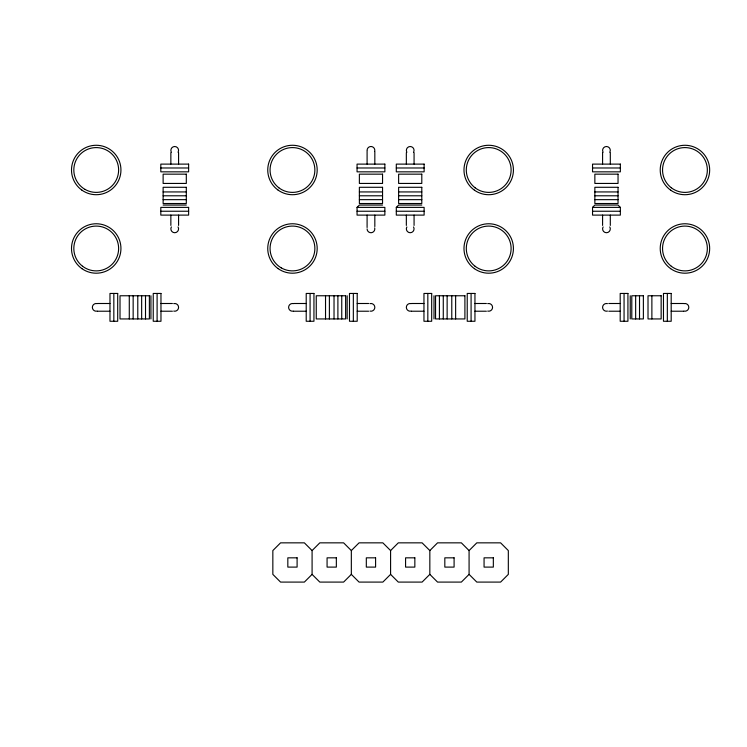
<?xml version="1.0" encoding="UTF-8"?>
<svg xmlns="http://www.w3.org/2000/svg" width="747" height="747" viewBox="0 0 747 747"><rect width="100%" height="100%" fill="white"/><g stroke="black" fill="none" stroke-linecap="round" stroke-linejoin="round"><path stroke-width="1.12" d="M357.057 207.386L384.864 207.386L384.864 215.108L357.057 215.108L357.057 207.386L359.372 205.061L382.548 205.061M396.302 207.386L424.119 207.386L424.119 215.108L396.302 215.108L396.302 207.386L398.618 205.061L421.794 205.061M592.539 207.386L594.855 205.061L618.04 205.061L620.355 207.386L620.355 215.108L592.539 215.108L592.539 207.386L620.355 207.386M312.087 550.567L304.365 542.845L280.564 542.845L272.842 550.567L272.842 574.368L280.564 582.09L304.365 582.09L312.087 574.368L312.087 550.567L319.809 542.845L343.611 542.845L351.333 550.567L351.333 574.368L359.064 582.09L382.856 582.09L390.588 574.368L390.588 550.567L382.856 542.845L359.064 542.845L351.333 550.567M351.333 574.368L343.611 582.09L319.809 582.09L312.087 574.368M390.588 550.567L398.31 542.845L422.102 542.845L429.833 550.567L429.833 574.368L422.102 582.09L398.31 582.09L390.588 574.368M429.833 550.567L437.555 542.845L461.357 542.845L469.079 550.567L469.079 574.368L461.357 582.09L437.555 582.09L429.833 574.368M469.079 550.567L476.81 542.845L500.602 542.845L508.324 550.567L508.324 574.368L500.602 582.09L476.81 582.09L469.079 574.368M160.81 167.982L188.627 167.982M357.057 167.982L384.864 167.982M396.302 167.982L424.119 167.982M592.539 167.982L620.355 167.982M163.126 191.932L186.311 191.932M359.372 191.932L382.548 191.932M398.618 191.932L421.794 191.932M594.855 191.932L618.04 191.932M163.126 195.789L186.311 195.789M359.372 195.789L382.548 195.789M398.618 195.789L421.794 195.789M594.855 195.789L618.04 195.789M163.126 199.654L186.311 199.654M359.372 199.654L382.548 199.654M398.618 199.654L421.794 199.654M594.855 199.654L618.04 199.654M163.126 205.061L186.311 205.061M160.81 211.242L188.627 211.242M357.057 211.242L384.864 211.242M396.302 211.242L424.119 211.242M592.539 211.242L620.355 211.242M97.577 303.497L109.977 303.497M160.969 303.497L172.398 303.497M293.823 303.497L306.214 303.497M357.206 303.497L368.644 303.497M411.569 303.497L423.96 303.497M474.952 303.497L486.39 303.497M608.768 303.497L620.197 303.497M671.189 303.497L683.589 303.497M97.577 311.219L109.977 311.219M160.969 311.219L172.398 311.219M293.823 311.219L306.214 311.219M357.206 311.219L368.644 311.219M411.569 311.219L423.96 311.219M474.952 311.219L486.39 311.219M608.768 311.219L620.197 311.219M671.189 311.219L683.589 311.219M667.332 293.45L667.332 321.266M651.879 295.765L651.879 318.941M639.516 295.765L639.516 318.941M635.65 295.765L635.65 318.941M630.244 295.765L630.244 318.941M624.062 293.45L624.062 321.266M610.308 152.677L610.308 164.116M610.308 215.108L610.308 225.426M602.586 152.677L602.586 164.116M602.586 215.108L602.586 225.426M471.086 293.45L471.086 321.266M455.633 295.765L455.633 318.941M451.776 295.765L451.776 318.941M447.136 295.765L447.136 318.941M443.279 295.765L443.279 318.941M439.413 295.765L439.413 318.941M434.007 295.765L434.007 318.941M427.826 293.45L427.826 321.266M414.071 152.677L414.071 164.116M414.071 215.108L414.071 225.426M406.34 152.677L406.34 164.116M406.34 215.108L406.34 225.426M374.826 151.725L374.826 164.116M374.826 215.108L374.826 226.546M367.094 150.987L367.094 164.116M367.094 215.108L367.094 227.499M353.34 293.45L353.34 321.266M347.159 295.765L347.159 318.941M341.752 295.765L341.752 318.941M337.896 295.765L337.896 318.941M334.03 295.765L334.03 318.941M329.39 295.765L329.39 318.941M325.533 295.765L325.533 318.941M310.08 293.45L310.08 321.266M178.58 152.677L178.58 164.116M178.58 215.108L178.58 225.426M170.858 152.677L170.858 164.116M170.858 215.108L170.858 225.426M157.103 293.45L157.103 321.266M150.922 295.765L150.922 318.941M145.516 295.765L145.516 318.941M141.65 295.765L141.65 318.941M137.784 295.765L137.784 318.941M133.153 295.765L133.153 318.941M129.287 295.765L129.287 318.941M113.833 293.45L113.833 321.266M173.715 303.627A3.866 3.866 0 0 1 178.58 307.353A3.866 3.866 0 0 1 173.715 311.088M97.222 311.088A3.866 3.866 0 0 1 92.357 307.353A3.866 3.866 0 0 1 97.222 303.627M369.961 303.627A3.866 3.866 0 0 1 374.826 307.353A3.866 3.866 0 0 1 369.961 311.088M293.459 311.088A3.866 3.866 0 0 1 288.603 307.353A3.866 3.866 0 0 1 293.459 303.627M411.205 311.088A3.866 3.866 0 0 1 406.34 307.353A3.866 3.866 0 0 1 411.205 303.627M487.707 303.627A3.866 3.866 0 0 1 492.562 307.353A3.866 3.866 0 0 1 487.707 311.088M607.451 311.088A3.866 3.866 0 0 1 602.586 307.353A3.866 3.866 0 0 1 607.451 303.627M683.944 303.627A3.866 3.866 0 0 1 688.809 307.353A3.866 3.866 0 0 1 683.944 311.088M178.066 226.929A3.866 3.866 0 0 1 174.714 232.728A3.866 3.866 0 0 1 171.371 226.929M171.371 152.295A3.866 3.866 0 0 1 174.714 146.505A3.866 3.866 0 0 1 178.066 152.295M374.686 227.863A3.866 3.866 0 0 1 371.464 232.69A3.866 3.866 0 0 1 367.094 228.862M367.094 150.362A3.866 3.866 0 0 1 371.464 146.533A3.866 3.866 0 0 1 374.686 151.361M413.549 226.929A3.866 3.866 0 0 1 410.206 232.728A3.866 3.866 0 0 1 406.863 226.929M406.863 152.295A3.866 3.866 0 0 1 410.206 146.505A3.866 3.866 0 0 1 413.549 152.295M609.795 226.929A3.866 3.866 0 0 1 606.452 232.728A3.866 3.866 0 0 1 603.1 226.929M603.1 152.295A3.866 3.866 0 0 1 606.452 146.505A3.866 3.866 0 0 1 609.795 152.295M188.627 164.116L160.81 164.116L160.81 171.838L188.627 171.838L188.627 164.116M384.864 164.116L357.057 164.116L357.057 171.838L384.864 171.838L384.864 164.116M424.119 164.116L396.302 164.116L396.302 171.838L424.119 171.838L424.119 164.116M620.355 164.116L592.539 164.116L592.539 171.838L620.355 171.838L620.355 164.116M186.311 174.163L163.126 174.163L163.126 183.435L186.311 183.435L186.311 174.163M382.548 174.163L359.372 174.163L359.372 183.435L382.548 183.435L382.548 174.163M421.794 174.163L398.618 174.163L398.618 183.435L421.794 183.435L421.794 174.163M618.04 174.163L594.855 174.163L594.855 183.435L618.04 183.435L618.04 174.163M186.311 187.292L163.126 187.292L163.126 203.52L186.311 203.52L186.311 187.292M382.548 187.292L359.372 187.292L359.372 203.52L382.548 203.52L382.548 187.292M421.794 187.292L398.618 187.292L398.618 203.52L421.794 203.52L421.794 187.292M618.04 187.292L594.855 187.292L594.855 203.52L618.04 203.52L618.04 187.292M188.627 207.386L160.81 207.386L160.81 215.108L188.627 215.108L188.627 207.386M117.699 293.45L109.977 293.45L109.977 321.266L117.699 321.266L117.699 293.45M160.969 293.45L153.238 293.45L153.238 321.266L160.969 321.266L160.969 293.45M313.945 293.45L306.214 293.45L306.214 321.266L313.945 321.266L313.945 293.45M357.206 293.45L349.484 293.45L349.484 321.266L357.206 321.266L357.206 293.45M431.682 293.45L423.96 293.45L423.96 321.266L431.682 321.266L431.682 293.45M474.952 293.45L467.23 293.45L467.23 321.266L474.952 321.266L474.952 293.45M627.928 293.45L620.197 293.45L620.197 321.266L627.928 321.266L627.928 293.45M671.189 293.45L663.467 293.45L663.467 321.266L671.189 321.266L671.189 293.45M149.381 295.765L120.015 295.765L120.015 318.941L149.381 318.941L149.381 295.765M345.618 295.765L316.261 295.765L316.261 318.941L345.618 318.941L345.618 295.765M464.905 295.765L435.548 295.765L435.548 318.941L464.905 318.941L464.905 295.765M643.382 295.765L631.794 295.765L631.794 318.941L643.382 318.941L643.382 295.765M661.151 295.765L648.013 295.765L648.013 318.941L661.151 318.941L661.151 295.765M297.101 557.832L287.828 557.832L287.828 567.104L297.101 567.104L297.101 557.832M336.346 557.832L327.074 557.832L327.074 567.104L336.346 567.104L336.346 557.832M375.592 557.832L366.319 557.832L366.319 567.104L375.592 567.104L375.592 557.832M414.846 557.832L405.574 557.832L405.574 567.104L414.846 567.104L414.846 557.832M454.092 557.832L444.82 557.832L444.82 567.104L454.092 567.104L454.092 557.832M493.337 557.832L484.065 557.832L484.065 567.104L493.337 567.104L493.337 557.832M81.918 268.649A24.726 24.726 0 0 0 120.837 250.787A24.726 24.726 0 0 0 85.905 226.014A24.726 24.726 0 0 0 81.918 268.649M82.581 266.259A22.41 22.41 0 0 0 118.437 251.412A22.41 22.41 0 0 0 87.651 227.788A22.41 22.41 0 0 0 82.581 266.259M278.164 268.649A24.726 24.726 0 0 0 317.083 250.787A24.726 24.726 0 0 0 282.151 226.014A24.726 24.726 0 0 0 278.164 268.649M281.264 267.884A22.41 22.41 0 0 0 314.87 248.48A22.41 22.41 0 0 0 281.264 229.077A22.41 22.41 0 0 0 281.264 267.884M474.401 268.649A24.726 24.726 0 0 0 513.32 250.787A24.726 24.726 0 0 0 478.388 226.014A24.726 24.726 0 0 0 474.401 268.649M475.064 266.259A22.41 22.41 0 0 0 510.92 251.412A22.41 22.41 0 0 0 480.125 227.788A22.41 22.41 0 0 0 475.064 266.259M670.638 268.649A24.726 24.726 0 0 0 709.557 250.787A24.726 24.726 0 0 0 674.634 226.014A24.726 24.726 0 0 0 670.638 268.649M671.301 266.259A22.41 22.41 0 0 0 707.157 251.412A22.41 22.41 0 0 0 676.371 227.788A22.41 22.41 0 0 0 671.301 266.259M81.918 190.158A24.726 24.726 0 0 0 120.837 172.296A24.726 24.726 0 0 0 85.905 147.523A24.726 24.726 0 0 0 81.918 190.158M85.018 189.393A22.41 22.41 0 0 0 118.624 169.989A22.41 22.41 0 0 0 85.018 150.586A22.41 22.41 0 0 0 85.018 189.393M278.164 190.158A24.726 24.726 0 0 0 317.083 172.296A24.726 24.726 0 0 0 282.151 147.523A24.726 24.726 0 0 0 278.164 190.158M278.827 187.768A22.41 22.41 0 0 0 314.674 172.912A22.41 22.41 0 0 0 283.888 149.288A22.41 22.41 0 0 0 278.827 187.768M474.401 190.158A24.726 24.726 0 0 0 513.32 172.296A24.726 24.726 0 0 0 478.388 147.523A24.726 24.726 0 0 0 474.401 190.158M475.064 187.768A22.41 22.41 0 0 0 510.92 172.912A22.41 22.41 0 0 0 480.125 149.288A22.41 22.41 0 0 0 475.064 187.768M670.638 190.158A24.726 24.726 0 0 0 709.557 172.296A24.726 24.726 0 0 0 674.634 147.523A24.726 24.726 0 0 0 670.638 190.158M671.301 187.768A22.41 22.41 0 0 0 707.157 172.912A22.41 22.41 0 0 0 676.371 149.288A22.41 22.41 0 0 0 671.301 187.768"/></g></svg>
